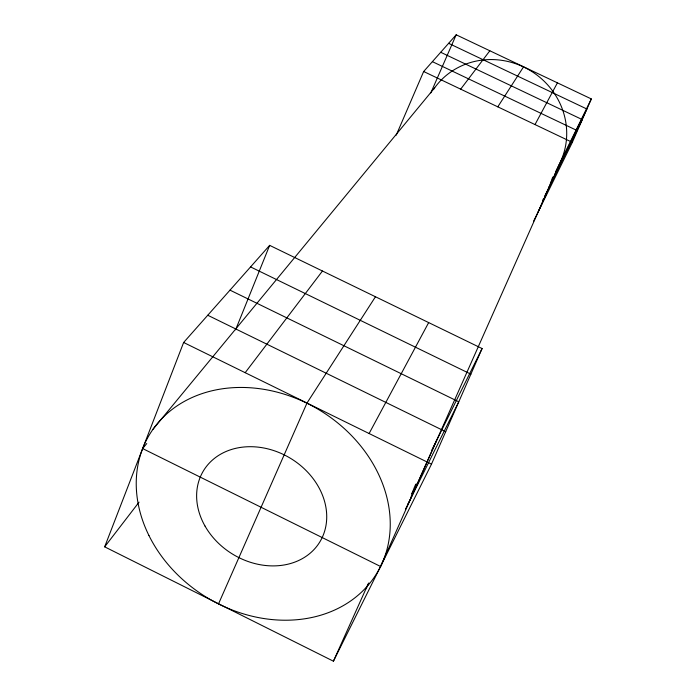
<?xml version="1.0" encoding="UTF-8"?>
<svg xmlns="http://www.w3.org/2000/svg" width="696" height="696" viewBox="0 0 696 696"><rect width="100%" height="100%" fill="white"/><g stroke="black" fill="none" stroke-linecap="round" stroke-linejoin="round"><path stroke-width="1.04" d="M411.693 493.629A15.616 0.905 -61 0 1 416.234 486.278L416.339 484.016A15.416 1.288 -73.4 0 0 412.267 493.151L410.048 500.198M416.278 486.226L550.162 184.997L551.51 180.525A9.509 0.505 -74.4 0 1 552.955 177.219L552.528 179.664L550.275 183.413M104.67 546.838L183.631 342.484L269.656 245.366L482.093 348.539L431.494 464.145L333.419 661.2L104.67 546.838L139.043 502.155M235.613 329.782L269.656 245.366M396.241 135.146L423.655 71.514L456.185 34.8L591.33 98.936L572.33 142.358L533.501 221.398M430.815 92.933L456.185 34.8M218.561 603.771L306.997 403.036L375.457 296.757M436.653 440.298L380.564 566.483L142.645 448.572L146.743 443.552M538.278 211.671L559.949 162.925M333.419 661.2L368.193 583.848M555.652 171.686L591.33 98.936M554.903 174.27L586.911 109.028L448.624 43.335M542.523 200.613L543.472 198.682M544.42 196.759L582.282 119.599L440.699 52.278M431.877 449.947L482.093 348.539M366 588.738L368.88 582.926M405.437 509.272L458.777 401.801L230.002 290.145M369.106 433.521L428.666 322.596M535.007 124.575L557.418 82.841M550.162 184.997L548.892 187.224M497.788 106.836L523.592 66.79M245.175 372.691L322.457 271.014M460.674 89.158L489.845 50.773M152.946 429.336L434.687 87.783M432.39 61.657L577.428 130.7M423.655 71.514L572.33 142.358M250.569 266.916L470.879 374.17M207.756 315.253L445.692 431.703M183.631 342.484L431.494 464.145M433.469 89.532A73.271 69.565 31.7 0 1 528.786 69.67A73.271 69.565 31.7 0 1 560.315 162.168M410.048 500.198A15.616 0.905 -61 0 1 408.056 503.678M205.05 526.106A68.199 55.976 31.7 0 0 317.715 545.09A68.199 55.976 31.7 0 0 262.235 447.711A68.199 55.976 31.7 0 0 205.05 526.106M148.935 535.502A133.136 109.324 31.7 0 0 368.315 585.023A133.136 109.324 31.7 0 0 272.414 391.004A133.136 109.324 31.7 0 0 148.935 535.502"/></g></svg>
